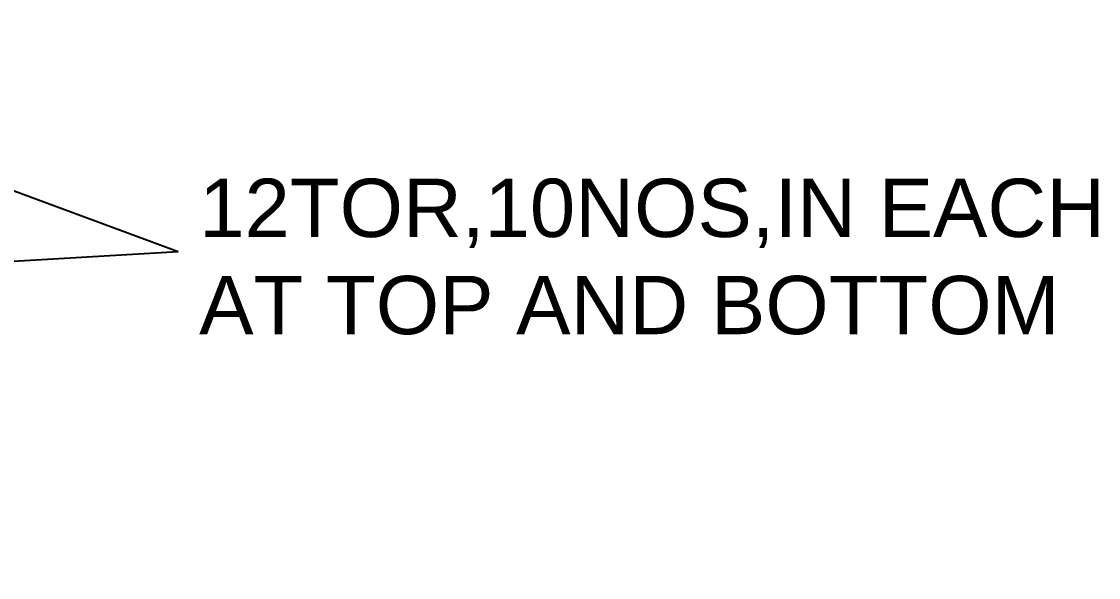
# Model space of a CAD drawing. Header units: inches. Extents: x 0 to 11487, y 0 to 10656.
# Drawn here: x 632.39 to 637.93, y 409.41 to 412.27 of the extents above; entities that cross this region are included whole.
import ezdxf

# ---------------------------------------------------------------- set-up
doc = ezdxf.new("R2010")
doc.units = ezdxf.units.IN
doc.header["$MEASUREMENT"] = 0
for name, color, linetype in [('DRAWING', 7, 'Continuous'), ('HATCH', 7, 'Continuous'), ('TEXT', 255, 'Continuous')]:
    doc.layers.add(name, color=color, linetype=linetype)
doc.styles.get("Standard").update_dxf_attribs({"font": 'arial.ttf'})
doc.styles.add('TIMES NEW ROMAN', font='times.ttf')
doc.dimstyles.new('ISO-25', dxfattribs={"dimtxt": 0.636364, "dimasz": 0.703125, "dimexe": 1.25, "dimexo": 0.625, "dimtad": 0, "dimtih": 1, "dimtoh": 1, "dimlfac": 100, "dimtxsty": 'TIMES NEW ROMAN', "dimcen": 2.5, "dimadec": 0, "dimazin": 0, "dimtfac": 1, "dimtmove": 0, "dimatfit": 3, "dimfxl": 1, "dimarcsym": 0})

msp = doc.modelspace()

# ---------------------------------------------------------------- texts
at = {"layer": 'TEXT', "insert": (633.30355, 411.46406), "char_height": 0.3, "width": 4.7338343, "attachment_point": 1}
msp.add_mtext('12TOR,10NOS,IN EACH AT TOP AND BOTTOM', dxfattribs=at)

# ---------------------------------------------------------------- leaders
at = {"layer": 'DRAWING', "ltscale": 0.02}
for points in [[(629.99908, 412.27321), (633.19557, 411.08952)], [(630.00607, 410.90322), (633.19557, 411.08952)]]:
    msp.add_leader(points, dimstyle='ISO-25', override={"dimgap": 0.625, "dimtad": 0}, dxfattribs=at)
at = {"layer": 'HATCH', "ltscale": 0.02}
msp.add_leader([(629.77503, 410.34523), (629.78468, 408.85319), (633.24901, 408.85319)], dimstyle='ISO-25', override={"dimgap": 0.625, "dimtad": 0}, dxfattribs=at)

doc.saveas('drawing.dxf')
